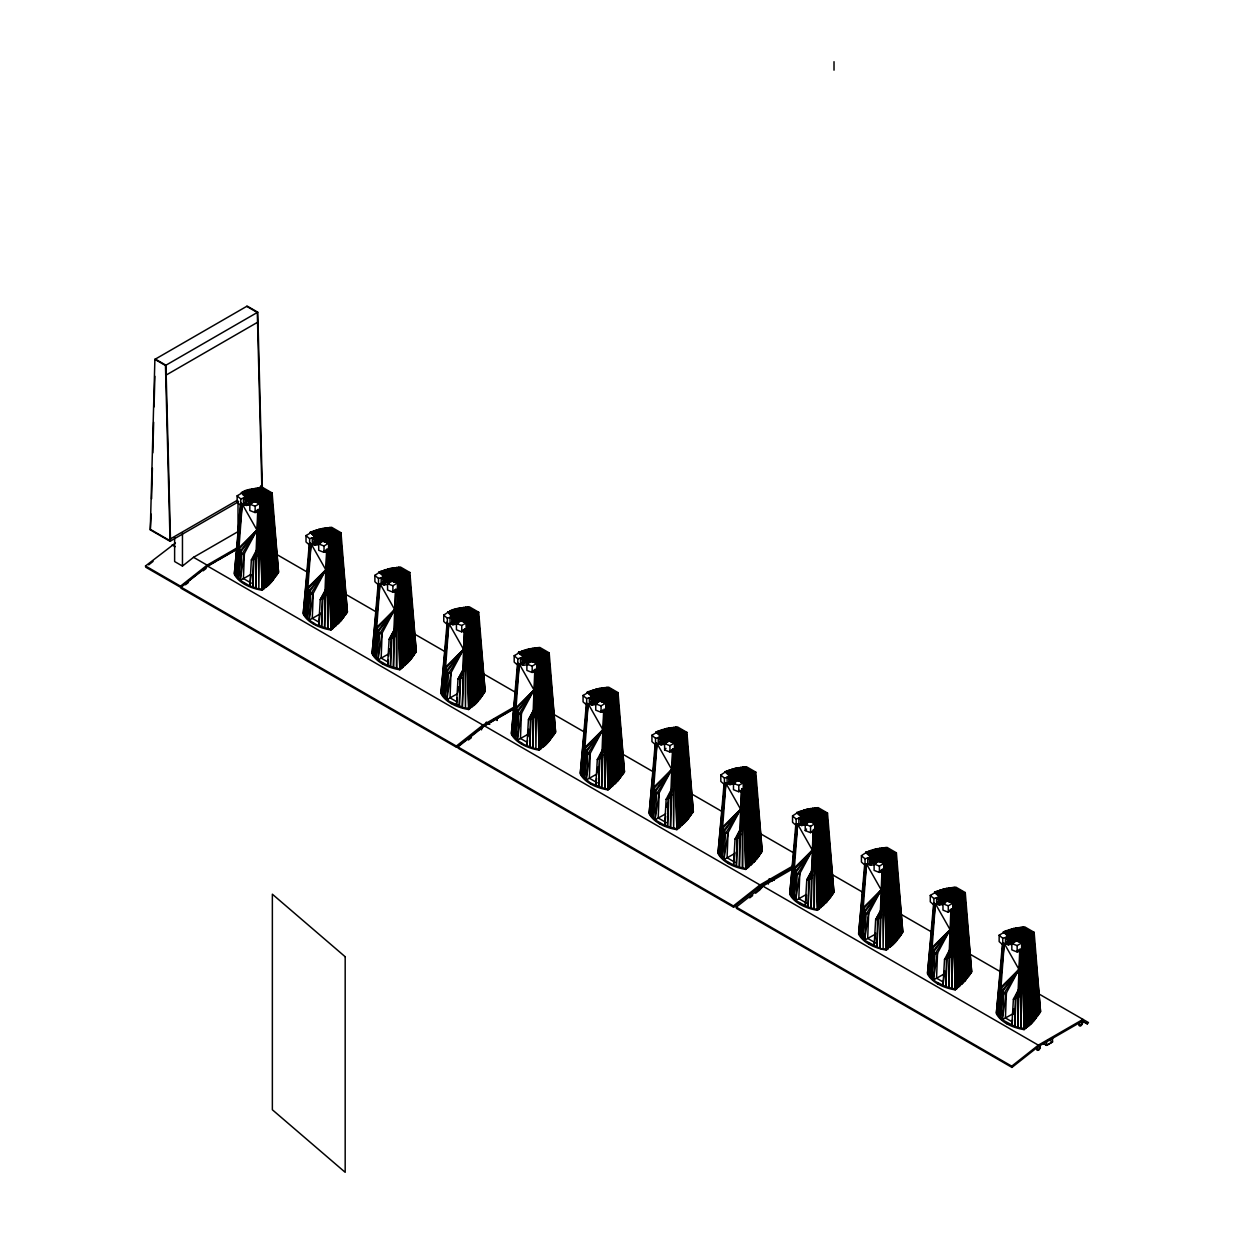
<?xml version="1.0" encoding="UTF-8"?>
<svg xmlns="http://www.w3.org/2000/svg" width="1234" height="1234" viewBox="0 0 1234 1234"><rect width="100%" height="100%" fill="white"/><g stroke="black" fill="none" stroke-linecap="round" stroke-linejoin="round"><path stroke-width="1.5" d="M463.244 677.281L462.334 707.221C473.116 712.064 479.671 698.691 485.147 691.549L478.73 612.249L469.367 606.835C461.501 607.853 437.206 609.611 455.948 618.465M249.623 504.891L246.276 505.431L246.337 497.271C232.547 489.574 257.736 488.541 262.765 487.553L272.128 492.952L260.035 503.163L247.803 497.703L250.949 500.063M409.873 572.483L399.06 581.831L401.574 668.412L399.816 668.859L396.592 668.242L397.78 583.235L387.075 578.684L379.224 571.974L389.358 568.627L400.495 567.069L409.873 572.483L416.274 651.799L409.318 661.162L399.816 669.769A40.676 23.477 0 0 1 372.097 653.758L378.159 583.975M618.049 692.613L607.251 701.961L609.75 788.541L608.007 789.004L604.768 788.372L605.971 703.38L595.251 698.814L587.399 692.104L597.534 688.757L608.686 687.199L618.049 692.613L624.466 771.929L617.494 781.307L608.007 789.914A40.676 23.477 0 0 1 580.273 773.903L586.52 702.192M1021.659 942.961L1020.857 1028.092C1030.097 1029.48 1035.542 1018.05 1040.555 1011.649L1034.138 932.333L1024.775 926.919L1013.623 928.477L1003.489 931.824L1011.34 938.55L1022.061 943.1L1024.097 1029.634A40.676 23.477 0 0 1 996.362 1013.623L1002.44 943.825M247.402 503.163L251.69 502.778L240.753 505.23A51.103 29.493 0 0 1 237.144 502.161L237.144 495.806L241.741 493.153M247.972 503.487L250.764 502.115M320.562 542.698L316.845 543.253L316.274 542.343M385.131 582.695L385.239 579.008M456.287 619.992L454.019 621.859L454.59 622.769L454.112 618.774M526.903 660.699L524.45 663.059L524.558 659.388M593.323 702.825L595.59 700.357M666.483 742.498L662.195 742.452L666.483 742.205M662.766 742.914L665.558 741.541M735.356 782.263L731.639 782.664L731.068 781.754M802.902 819.577L802.794 823.263L807.098 823.032L803.38 823.587L806.141 822.168L800.588 819.067L800.588 824.05M871.667 863.029L871.775 859.342M872.253 863.198L875.97 862.797L872.253 863.337L874.135 860.653M940.539 902.779L940.647 899.108M944.843 902.548L941.126 903.103L945.306 901.36M237.144 495.806A51.103 29.493 0 0 0 240.753 498.875L246.337 497.256L241.478 492.459L260.035 503.163L263.829 588.88L262.086 590.253A40.676 23.477 0 0 1 234.352 574.242L240.414 504.459M341 532.718L330.188 542.065L332.702 628.646L330.959 629.109L327.72 628.476L328.907 543.484L318.202 538.919L310.351 532.209L320.485 528.862L331.622 527.304L341 532.718L347.402 612.033L340.445 621.412L330.959 630.019A40.676 23.477 0 0 1 303.225 614.008L309.287 544.209M448.05 612.265L443.762 615.087A51.103 29.493 0 0 0 447.371 618.157L452.955 616.537L448.096 611.74L466.637 622.445L470.447 708.162L468.689 709.535A40.676 23.477 0 0 1 440.954 693.523L447.202 621.828M593.724 697.904L592.274 696.377L593.724 697.889M667.424 741.696L667.424 740.323L661.131 736.667L656.272 731.87L666.406 728.523L677.559 726.965L686.922 732.379L693.338 811.679L686.366 821.057L676.88 829.664A40.676 23.477 0 0 1 649.146 813.653L655.208 743.871M755.794 772.129L744.981 781.477L747.495 868.057L745.752 868.52L742.513 867.888L743.701 782.896L732.996 778.33L725.145 771.636L735.279 768.288L746.416 766.73L755.794 772.129L762.196 851.445L755.239 860.823L745.752 869.43A40.676 23.477 0 0 1 718.018 853.419L724.08 783.636M827.52 813.052L816.723 822.399L819.237 908.98L817.479 909.427L814.255 908.81L815.443 823.803L804.738 819.253L796.886 812.543L807.021 809.196L818.157 807.638L827.52 813.052L833.937 892.367L826.981 901.73L817.479 910.337A40.676 23.477 0 0 1 789.76 894.326L795.822 824.543M812.512 871.096L808.702 879.318L808.116 907.098L814.255 908.81L813.499 829.541L815.057 830.05L817.479 910.337M881.385 910.862L877.575 919.068L876.988 946.864C888.896 954.175 897.025 940.57 902.81 932.117L896.393 852.817L887.03 847.403L875.893 848.961L865.759 852.308L873.595 859.034L884.315 863.569L883.128 948.56L882.372 869.307L883.914 869.8L886.351 950.103A40.676 23.477 0 0 1 858.617 934.092L864.695 864.309M965.266 892.568L954.468 901.915L956.967 988.496L955.224 988.958L952 988.326L953.188 903.334L942.467 898.799L934.616 892.074L944.75 888.727L955.903 887.169L965.266 892.568L971.682 971.883L964.71 981.261L955.224 989.869A40.676 23.477 0 0 1 927.49 973.857L933.567 904.075M951.013 948.977L946.447 958.833L945.861 986.614L952 988.326L951.244 909.072L952.787 909.566L955.224 989.869M1003.751 932.534L999.154 935.171A51.103 29.493 0 0 0 1002.764 938.241L1008.363 936.637L1003.489 931.824L1022.045 942.545L1025.84 1028.261L1024.097 1029.634M1019.886 988.742L1015.32 998.599L1014.734 1026.38L1020.857 1028.092L1020.117 948.823L1017.741 1027.305L1017.911 997.674L1019.808 992.583M238.625 501.698L170.061 541.279L150.286 529.864L154.882 359.372L247.17 306.078L257.752 312.202L262.348 488.001M150.286 529.864L151.165 514.131M151.581 498.814L152.399 468.18M152.815 452.863L153.648 422.229M154.049 406.911L154.882 376.293M262.086 590.253L259.649 509.951L258.107 509.457L255.716 587.939C266.513 592.783 273.069 579.409 278.545 572.268L272.128 492.952M316.382 539.258L316.845 543.253M326.964 549.207L324.588 627.69L327.72 628.476L326.964 549.207L328.522 549.716L330.959 630.019M468.689 709.535L466.267 629.232L464.709 628.738L462.334 707.221L448.96 701.236L440.954 692.613L447.695 624.527L442.05 694.48L448.775 623.571M535.155 669.352L532.779 747.819C543.562 752.678 550.117 739.305 555.593 732.163L549.176 652.848L539.813 647.449L528.676 648.991L518.527 652.339L526.378 659.079L537.098 663.614L535.911 748.606L535.155 669.352L536.697 669.846L539.135 750.149A40.676 23.477 0 0 1 511.4 734.137L517.648 662.427M602.732 709.874L603.904 712.789L601.652 787.585L604.768 788.372L604.043 711M676.88 829.664L674.443 749.377L672.885 748.868L670.509 827.351L676.88 828.754L678.623 828.292L676.124 741.727L686.922 732.379M731.16 778.669L731.639 782.664M741.757 788.634L739.382 867.116L742.513 867.888L741.757 788.634L743.315 789.128L745.752 869.43M813.499 829.541L811.124 908.023L811.309 878.392L812.558 874.999M882.372 869.307L879.996 947.789L880.181 918.142L881.431 914.764M951.244 909.072L948.869 987.555L949.054 957.908L950.936 952.833M1009.427 941.958L1009.983 942.869L1009.427 941.958L1011.679 940.077M256.07 552.925L257.705 511.123M318.495 544.657L315.148 545.197L315.21 538.41M324.943 592.675L326.501 552.786M387.368 584.422L384.021 584.962L384.098 576.247L385.532 577.743M393.816 632.44L395.435 590.654M462.673 672.206L464.308 630.42M528.353 664.524L523.324 665.327L523.401 660.19L520.501 658.138L520.501 664.355M533.119 712.82L534.754 671.018M601.991 752.57L603.627 710.784M661.131 738.055L661.069 744.858L666.098 744.04M670.864 792.336L672.499 750.55M730.004 779.487L729.942 784.608L734.955 783.806M739.66 833.999L741.295 792.197M806.697 824.713L801.668 825.531L801.745 820.394L798.845 818.343L806.126 822.985M811.54 871.111L813.036 833.12M873.888 864.756L870.541 865.296L870.618 860.16M880.258 914.672L881.971 870.988M939.49 898.259L939.413 905.046L942.761 904.507M949.208 952.54L950.843 910.738M1008.363 938.025L1008.286 944.812L1013.315 944.01M1018.081 992.29L1019.716 950.504M812.435 872.083L809.365 879.04L808.116 907.098L795.652 900.481L789.76 893.416L796.485 825.33L790.84 895.282L797.565 824.389M881.307 911.833L878.238 918.806L876.988 946.864L864.525 940.246L858.617 933.182L865.358 865.096M950.951 949.856L947.11 958.571L945.861 986.614L935.495 981.554L927.49 972.947L934.416 902.964M1019.824 989.622L1015.983 998.321L1014.734 1026.38L1002.27 1019.762L996.362 1012.713L1003.288 942.714M239.674 523.231L240.013 517.462M240.46 509.765L240.8 503.996M257.598 548.066L251.366 559.881L249.854 585.934L255.716 587.939L255.901 558.292L257.166 554.899M308.654 561.069L309.672 543.747M377.743 596.978L378.545 583.512M446.739 634.816L447.418 623.278M517.061 677.343L517.848 663.892M586.15 713.267L586.721 703.642M654.344 764.571L654.683 758.802M655.146 751.105L655.593 743.408M671.497 789.174L666.159 799.293L664.648 825.345L670.509 827.351L670.694 797.704L671.959 794.326M723.325 802.409L724.466 783.174M741.264 827.243L735.032 839.058L733.52 865.111L739.382 867.116L739.567 837.47L740.832 834.091M794.958 845.244L795.298 839.475M795.745 831.778L796.208 824.081M864.047 881.153L865.065 863.846M933.043 918.991L933.937 903.612M1002.131 954.915L1002.81 943.362M251.073 574.921L249.854 585.934L240.26 580.396L241.833 554.375L238.98 547.803L256.965 530.08L242.25 504.089L246.276 505.431L244.98 502.593L244.255 504.768L249.407 504.305M326.655 592.968L324.773 598.058L324.588 627.69L316.027 624.481L309.132 620.147L310.706 594.125L307.852 587.569L325.838 569.83L311.122 543.855L318.125 543.608M395.528 632.733L393.646 637.824L393.461 667.455L395.836 588.973L396.592 668.242L387.599 665.45L378.005 659.912L379.578 633.89L376.709 627.319L394.695 609.596L379.995 583.62L383.481 583.497M446.862 699.678L448.451 673.656L445.582 667.085L463.568 649.362L448.852 623.386L443.407 696.284L445.983 668.041L463.568 649.362L451.012 672.777L446.862 699.678L457.475 693.724M534.846 713.098L532.965 718.188L532.779 747.819L524.219 744.611L517.308 740.277L518.897 714.27L516.028 707.699L534.014 689.976L519.298 663.985L523.324 665.327M596.778 774.088L586.181 780.042L587.754 754.02L584.901 747.465L602.886 729.726L588.171 703.75L582.71 776.664L590.577 783.05L601.652 787.585L601.822 757.954L603.087 754.56M665.666 816.168L664.648 825.345L655.053 819.808L656.627 793.786L653.773 787.215L671.759 769.492L657.043 743.516L661.069 744.858L659.774 742.02L659.049 744.179L665.928 743.578M734.94 852.262L733.52 865.111L723.926 859.574L725.499 833.552L722.646 826.981L740.631 809.257L725.916 783.266L729.417 783.158M806.265 894.527L795.652 900.481L797.241 874.459L794.372 867.888L812.358 850.164L797.658 824.189L801.668 825.531M875.137 934.292L864.525 940.246L866.114 914.224L863.245 907.653L881.23 889.93L866.515 863.954L870.541 865.296M933.398 979.997L934.986 953.99L932.117 947.419L950.103 929.696L935.387 903.704L929.927 976.618L932.518 948.375L950.103 929.696L937.531 953.111L933.398 979.997L943.995 974.058M1014.363 1012.991L1002.27 1019.762L1003.844 993.74L1000.99 987.185L1018.976 969.446L1004.26 943.47L1008.286 944.812L1006.99 941.974L1006.265 944.149L1013.145 943.532M256.456 501.652L260.035 503.719L258.847 588.711L258.107 509.457M463.074 620.933L466.653 623L465.465 707.992L464.709 628.738M671.25 741.063L674.828 743.13L673.641 828.137L672.885 748.868M242.25 504.089L236.789 577.003L240.26 580.396L250.857 574.442M519.298 663.985L513.838 736.899L517.308 740.277L529.401 733.505M657.043 743.516L651.583 816.414L655.053 819.808L665.65 813.854M797.658 824.189L792.197 897.087L794.773 868.844L812.358 850.164L799.802 873.579L795.652 900.481M866.515 863.954L861.07 936.853L863.646 908.61L881.23 889.93L868.674 913.345L864.525 940.246M1004.26 943.47L998.8 1016.384L1001.391 988.125L1018.976 969.446L1006.404 992.876L1002.27 1019.762M241.34 503.349L235.432 575.198L236.789 577.003L239.381 548.76L256.965 530.08L244.394 553.495L240.26 580.396M518.234 665.126L512.496 735.094L513.838 736.899L516.429 708.64L534.014 689.976L521.442 713.391L517.308 740.277M587.106 704.892L581.368 774.844L582.71 776.664L585.302 748.406L602.886 729.726L590.315 753.156L586.181 780.042M865.45 865.08L859.712 935.048L866.422 864.139M934.323 904.846L928.585 974.814L935.295 903.905M1003.35 942.714L997.442 1014.579L1004.168 943.671M310.613 532.918L306.017 535.556A51.103 29.493 0 0 0 309.626 538.626L315.21 537.021L310.351 532.209L328.892 542.929L332.702 628.646M385.532 577.774L379.224 571.974L397.764 582.679L401.574 668.412M587.662 692.798L583.065 695.452A51.103 29.493 0 0 0 586.674 698.521L592.274 696.902L587.399 692.104L605.956 702.809L609.75 788.541M656.534 732.564L651.938 735.217A51.103 29.493 0 0 0 655.547 738.287L661.131 736.667L656.272 731.87L674.828 742.575L678.623 828.292M725.098 772.16L720.81 774.983A51.103 29.493 0 0 0 724.42 778.052L730.004 776.433L725.145 771.636L743.686 782.341L747.495 868.057M796.84 813.067L792.552 815.89A51.103 29.493 0 0 0 796.161 818.96L801.745 817.34L796.886 812.543L815.427 823.248L819.237 908.98M934.878 892.768L930.282 895.421A51.103 29.493 0 0 0 933.907 898.491L939.49 896.871L934.616 892.074L953.172 902.779L956.967 988.496M242.157 504.29L235.432 575.198L234.352 573.332L241.278 503.349M311.03 544.055L304.304 614.964L309.132 620.147L319.729 614.193M379.902 583.821L373.177 654.714L378.005 659.912L388.602 653.958M519.206 664.185L512.496 735.094L511.4 733.227L518.141 665.126M588.078 703.951L581.368 774.844L580.273 772.993L587.014 704.892M656.951 743.701L650.225 814.61L651.583 816.414L654.174 788.171L671.759 769.492L659.187 792.907L655.053 819.808M725.823 783.467L719.098 854.375L723.926 859.574L734.523 853.619M320.146 612.851L318.727 625.7L320.238 599.631L326.47 587.831M388.201 659.943L387.599 665.45L389.111 639.397L395.343 627.597M388.602 656.272L389.42 648.93M457.274 697.873L456.472 705.216L457.984 679.163L464.2 667.347M457.876 692.367L458.493 686.86M527.52 740.323L526.918 745.83L528.43 719.761L534.646 707.961M527.921 736.652L528.723 729.309M596.593 778.238L595.775 785.58L597.302 759.527L604.413 746.03M597.194 772.731L597.796 767.224M666.668 806.99L667.07 803.319M806.465 895.005L805.262 906.018L806.774 879.965L813.005 868.165M875.538 932.935L874.135 945.784L875.646 919.731L881.863 907.916M944.612 970.865L942.992 985.55L944.519 959.497L950.735 947.681M1012.482 1019.808L1011.865 1025.315L1013.392 999.247L1019.608 987.447M1013.083 1014.302L1013.685 1008.795M309.132 620.147L313.266 593.261L325.838 569.83L308.253 588.51L305.662 616.769L311.122 543.855L315.148 545.197M378.005 659.912L382.139 633.011L394.695 609.596L377.126 628.276L374.534 656.519L379.995 583.62L384.021 584.962M723.926 859.574L728.06 832.672L740.631 809.257L723.047 827.937L720.455 856.18L725.916 783.266L729.942 784.608L728.646 781.785L730.004 782.788L735.356 782.125L731.623 782.063L734.415 781.292L727.104 777.435L728.847 776.926A36.449 21.04 0 0 0 735.711 780.891L734.832 781.893L727.104 777.435M589.358 697.904L597.102 702.377L597.966 701.359A36.449 21.04 0 0 1 591.101 697.411L589.358 697.904L590.268 698.876L592.274 698.305L592.197 705.092L590.191 704.413L590.901 702.254L592.197 705.092L597.225 704.29M938.118 902.208L939.413 905.046L937.408 904.383L938.118 902.208L941.126 903.103M395.605 633.921L394.371 637.515L389.111 639.397L395.698 627.705M534.924 714.285L533.69 717.895L528.43 719.761L535.001 708.085M951.013 954.005L949.764 957.615L944.519 959.497L946.031 958.016M1019.886 993.771L1018.636 997.365L1013.392 999.247L1014.903 997.782M257.042 551.984L253.973 558.956L252.723 586.998L253.309 559.218L257.104 551.012M326.671 590.006L322.845 598.706L321.58 626.764L322.182 598.984L326.732 589.127M395.543 629.772L391.718 638.472L390.453 666.53L391.039 638.749L395.605 628.877M464.416 669.522L460.575 678.237L459.326 706.295L459.912 678.499L464.478 668.643M534.862 710.136L531.021 718.851L529.772 746.894L530.358 719.113L534.924 709.257M602.963 751.645L599.894 758.601L598.644 786.66L599.23 758.879L603.025 750.658M671.836 791.395L668.766 798.367L667.517 826.425L668.103 798.645L671.898 790.423M740.708 831.161L737.639 838.133L736.374 866.175L736.976 838.395L740.77 830.189M252.893 558.4L257.104 549.886M325.128 591.348L320.238 599.631L325.498 597.75M464.57 667.471L457.984 679.163L462.519 677.574M599.662 756.349L603.873 747.835M667.687 797.812L671.898 789.297M736.544 837.577L740.77 829.063M812.512 869.985L806.774 879.965L812.034 878.084M881.385 909.736L875.646 919.731L880.906 917.849M946.879 956.304L951.09 947.805M1015.752 996.069L1019.963 987.57M256.965 530.08L240.723 551.953L238.393 578.731L240.306 551.058L256.965 530.08L241.833 554.375L244.394 553.495L243.422 578.561L251.412 583.188M325.838 569.83L309.58 591.718L307.266 618.496L309.179 590.824L325.838 569.83L310.706 594.125L313.266 593.261L312.279 618.327L318.68 622.029M394.695 609.596L378.452 631.469L376.139 658.262L378.036 630.589L394.695 609.596L379.578 633.89L382.139 633.011L381.152 658.092L387.553 661.779M463.568 649.362L447.325 671.234L445.011 698.028L446.909 670.34L463.568 649.362L448.451 673.656L451.012 672.777L450.024 697.842L456.426 701.544M534.014 689.976L517.771 711.848L515.457 738.626L517.354 710.954L534.014 689.976L518.897 714.27L521.442 713.391L520.47 738.456L526.872 742.158M602.886 729.726L586.644 751.614L584.33 778.392L586.227 750.719L602.886 729.726L587.754 754.02L590.315 753.156L589.343 778.222L597.333 782.834M671.759 769.492L655.501 791.364L653.187 818.157L655.1 790.47L671.759 769.492L656.627 793.786L659.187 792.907L658.216 817.988L666.206 822.6M740.631 809.257L724.373 831.13L722.06 857.923L723.972 830.235L740.631 809.257L725.499 833.552L728.06 832.672L727.073 857.738L735.078 862.365M812.358 850.164L796.115 872.037L793.801 898.83L795.699 871.158L812.358 850.164L797.241 874.459L799.802 873.579L798.814 898.661L806.82 903.273M881.23 889.93L864.988 911.803L862.674 938.596L864.571 910.908L881.23 889.93L866.114 914.224L868.674 913.345L867.687 938.411L875.693 943.038M950.103 929.696L933.86 951.568L931.547 978.346L933.444 950.674L950.103 929.696L934.986 953.99L937.531 953.111L936.56 978.176L942.961 981.878M1018.976 969.446L1002.733 991.334L1000.419 1018.112L1002.316 990.439L1018.976 969.446L1003.844 993.74L1006.404 992.876L1005.432 1017.942L1011.834 1021.644M459.249 621.566L459.249 620.193L452.971 616.013L459.249 620.162L466.637 622.445L478.73 612.249M539.135 750.149L540.878 748.776L537.083 663.059L518.527 652.339L526.378 658.524L537.083 663.059L549.176 652.848M886.351 950.103L888.11 948.73L884.3 863.013L865.759 852.308L873.595 858.478L884.3 863.013L896.393 852.817M1021.659 949.332L1017.155 951.938A51.103 29.493 0 0 1 1011.834 949.841L1011.834 943.486L1014.641 939.722L1008.363 936.097L1022.045 942.545L1034.138 932.333M399.816 669.769L397.764 582.679L393.954 581.924L385.548 577.219L390.36 579.872L387.569 583.636L387.569 589.991A51.103 29.493 0 0 0 392.89 592.073L397.394 589.482L397.394 583.111L392.89 585.718A51.103 29.493 0 0 1 387.569 583.636L392.134 581.199L397.764 582.679L399.06 581.831L380.828 571.296M389.79 581.229A36.449 21.04 0 0 1 382.926 577.265L382.926 577.142A36.449 21.04 0 0 0 389.79 581.091L388.911 582.247L381.183 577.774L388.463 582.417L381.738 578.191L384.082 578.175M523.401 658.54L523.401 656.627L529.679 660.236L526.887 664L526.887 670.355A51.103 29.493 0 0 0 532.193 672.453L536.697 669.846L536.697 663.491L532.193 666.082A51.103 29.493 0 0 1 526.887 664L531.438 661.563L537.083 663.059L539.135 749.239M523.447 660.159L527.782 662.797L521.057 658.57L528.229 662.612L529.679 660.792L531.438 661.563M674.828 743.13L665.743 739.459L661.146 736.143L667.424 739.768L664.617 743.531L664.617 749.886A51.103 29.493 0 0 0 669.939 751.969L674.443 749.377L674.443 743.007M664.617 749.886L665.974 748.344M798.491 811.864L816.723 822.399L815.427 823.248L806.342 820.132L801.761 816.815L808.023 820.44L805.231 824.204L805.231 830.559A51.103 29.493 0 0 0 810.553 832.641L815.057 830.05L815.057 823.68M805.848 822.492L809.782 821.227L805.231 824.204A51.103 29.493 0 0 0 810.553 826.286L815.134 823.633M805.231 830.559L806.573 829.017M867.718 864.309L867.718 857.954L875.446 862.566L876.325 861.563A36.449 21.04 0 0 1 869.461 857.599M1007.191 943.331L1007.191 936.992A36.449 21.04 0 0 0 1014.055 940.956L1013.638 942.807L1005.448 937.624L1014.055 942.329M792.614 868.921L762.859 886.105L736.251 907.129L736.467 908.363L1011.957 1067.41L1038.457 1046.463L1082.372 1021.12L1087.339 1023.865L1088.481 1022.57L1037.902 993.355M387.599 580.335L385.718 583.019L378.499 584.762A51.103 29.493 0 0 1 374.889 581.692L374.889 575.322L379.177 572.499M583.065 695.452L583.065 701.822A51.103 29.493 0 0 0 586.674 704.892L593.893 703.149L595.775 700.465M805.077 820.795L802.81 822.662L805.262 820.903M598.814 758.046L597.302 759.527L602.547 757.645M387.414 580.227L385.147 582.093L388.494 581.646M526.717 660.591L524.465 662.473L527.813 662.01M873.95 860.561L871.682 862.427L875.97 862.628M207.219 566.468L180.719 587.399L145.735 567.193L145.519 565.974L175.429 543.037M148.682 564.879L153.093 561.377M174.626 537.5L174.626 561.547L182.462 566.067L193.537 557.305L238.008 531.638L238.008 500.911M513.961 708.532L483.049 726.379L456.549 747.31L181.074 588.263L180.503 586.165L207.111 565.141L236.866 547.973M237.221 548.837L207.466 566.02L180.858 587.029L456.333 746.076L456.549 747.31M185.486 584.777L188.432 582.448M203.163 570.818L206.093 568.488M456.333 746.076L482.941 725.068L514.347 706.928M792.644 867.487L760.113 886.274L733.598 907.206L458.123 748.159L457.907 746.925L484.515 725.901L514.269 708.732M468.426 740.014L471.373 737.685M733.598 907.206L733.382 905.972L760.005 884.948L793.061 865.867M749.717 897.889L752.663 895.56M755.609 893.231L760.036 889.745M1011.957 1067.41L1011.741 1066.176L1038.349 1045.152L1082.974 1019.392M311.955 531.53L330.188 542.065L326.964 542.852L315.225 536.481L321.488 540.106L321.503 542.034M589.004 691.426L607.251 701.961L604.028 702.748L593.724 697.349L598.552 700.002L598.552 701.93M657.876 731.191L676.124 741.727L672.885 742.513L665.743 739.459M726.749 770.957L744.981 781.477L741.757 782.263L730.019 775.908L736.282 779.518L736.297 781.446M936.22 891.395L954.468 901.915L951.244 902.702L939.49 896.347L945.768 899.956L945.768 901.884M154.882 359.372L165.464 365.48L257.752 312.202M166.189 375.043L257.551 322.29M236.913 500.51L170.462 538.872L169.552 538.379M256.842 489.003L262.287 485.857M260.035 503.719L254.389 501.667L249.823 504.104A51.103 29.493 0 0 0 255.145 506.187L259.742 503.534L259.649 509.951L255.145 512.557A51.103 29.493 0 0 1 249.823 510.475L249.823 504.104L252.631 500.341L247.803 497.703M208.669 565.635L215.873 561.47M217.354 560.622L238.085 548.636M324.018 545.952L328.599 543.299L328.522 549.716L324.018 552.323A51.103 29.493 0 0 1 318.696 550.225L318.696 543.87L321.503 540.646L323.246 540.893L318.696 543.87A51.103 29.493 0 0 0 324.018 545.952L324.018 552.323M468.689 708.625L466.637 622.445L459.249 620.162L456.441 623.386A51.103 29.493 0 0 0 461.747 625.484L466.344 622.831M466.653 623L461.007 620.949L456.441 623.386L456.441 629.756A51.103 29.493 0 0 0 461.747 631.839L466.267 629.232L466.267 622.877M525.036 663.244L517.817 665.126A51.103 29.493 0 0 1 514.192 662.056L514.192 655.701L518.789 653.048M492.69 720.255L497.117 717.694L497.117 720.502L497.024 717.864L492.736 720.332M604.028 709.103L605.57 709.612L601.066 712.203A51.103 29.493 0 0 1 595.744 710.121L595.744 703.766L600.31 700.789L598.552 700.542L595.744 703.766A51.103 29.493 0 0 0 601.066 705.848L605.663 703.195L608.007 789.914M676.88 828.754L674.828 742.575L669.183 741.094L664.617 743.531A51.103 29.493 0 0 0 669.939 745.614L674.535 742.961M743.315 782.772L743.315 789.128L738.811 791.734A51.103 29.493 0 0 1 733.49 789.652L733.49 783.282L738.04 780.304L736.297 780.058L733.49 783.282A51.103 29.493 0 0 0 738.811 785.364L743.392 782.726M768.273 883.806L768.273 880.999L774.165 877.59L774.073 880.413M872.253 863.337L865.034 865.08A51.103 29.493 0 0 1 861.425 862.011L861.425 855.656L865.713 852.833M870.618 858.494L870.633 856.581L876.896 860.206L874.104 863.954A51.103 29.493 0 0 0 879.41 866.052L884.007 863.399M886.351 949.193L884.3 863.013L878.654 861.517L874.104 863.954L874.104 870.325A51.103 29.493 0 0 0 879.41 872.407L883.914 869.8L883.914 863.445M948.283 905.802L952.879 903.149L952.787 909.566L948.283 912.173A51.103 29.493 0 0 1 942.977 910.09L942.977 903.72L945.768 900.496L947.527 900.743L942.977 903.72A51.103 29.493 0 0 0 948.283 905.802L948.283 912.173M1024.097 1028.724L1022.045 942.545L1016.4 941.048L1011.834 943.486A51.103 29.493 0 0 0 1017.155 945.568L1021.752 942.915M1051.044 1038.642L1046.633 1041.188L1046.633 1045.399L1043.301 1043.47M1052.432 1041.943L1046.71 1045.244L1043.393 1043.316M1046.633 1045.399L1052.525 1041.99L1052.525 1037.794M306.017 535.556L306.017 541.927A51.103 29.493 0 0 0 309.626 544.996L316.845 543.114M454.004 622.322L447.371 624.512A51.103 29.493 0 0 1 443.762 621.442L443.762 615.087M651.938 735.217L651.938 741.572A51.103 29.493 0 0 0 655.547 744.642L662.195 742.452M999.154 935.171L999.154 941.542A51.103 29.493 0 0 0 1002.764 944.612L1009.412 942.406L1013.716 942.313M256.626 557.999L251.366 559.881M671.419 797.411L666.159 799.293M740.292 837.176L735.032 839.058M250.672 502.145L243.437 498.258L250.718 502.901M319.544 541.911L312.31 538.009L312.31 544.209M374.889 575.322A51.103 29.493 0 0 0 378.499 578.391L384.082 576.772L379.224 571.974M450.055 617.54L457.336 622.183L450.055 617.54L451.798 617.031A36.449 21.04 0 0 0 458.662 620.872L458.662 620.995A36.449 21.04 0 0 1 451.798 617.031L451.798 623.232M451.798 618.265L450.611 617.956L453.696 620.085L453.001 619.545L452.878 624.728L457.907 623.91M514.192 655.701A51.103 29.493 0 0 0 517.817 658.771L523.401 657.151L518.527 652.339M658.231 737.67L665.512 742.313L658.231 737.67L659.974 737.161A36.449 21.04 0 0 0 666.838 741.002L666.838 741.125M665.465 741.572L658.786 738.086L665.512 742.313M720.81 774.983L720.81 781.338A51.103 29.493 0 0 0 724.42 784.408L730.004 782.788M801.745 818.744L799.401 818.759L802.486 820.888M792.552 815.89L792.552 822.26A51.103 29.493 0 0 0 796.161 825.33L803.38 823.448M861.425 855.656A51.103 29.493 0 0 0 865.034 858.725L870.618 857.106L865.759 852.308M930.282 895.421L930.282 901.776A51.103 29.493 0 0 0 933.907 904.846L939.49 903.226M319.621 541.88L316.814 542.605L320.562 542.544M596.67 701.73L593.878 702.501L596.685 701.776M803.365 822.97L806.157 822.214M872.237 862.736L875.029 861.964L867.718 858.108A38.562 22.258 0 0 0 875.446 862.443L875.446 862.566M1014.163 941.11L1009.952 942.221L1013.7 942.159M662.766 742.775L666.483 742.359M313.127 544.533L318.279 544.071M454.313 623.741L450.873 624.049L452.878 624.728L451.582 621.89M590.191 704.413L595.328 703.966M937.408 904.383L942.56 903.92M803.349 822.939L807.098 822.877M941.095 902.455L944.828 902.362L940.555 902.193M323.262 541.433L328.892 542.929L330.959 629.109M600.31 701.328L605.956 702.809L608.007 789.004M738.055 780.844L743.686 782.341L745.752 868.52M809.797 821.767L815.427 823.248L817.479 909.427M947.527 901.283L953.172 902.779L955.224 988.958M390.376 580.412L392.134 581.199M667.424 740.292L669.183 741.094M1014.641 940.262L1016.4 941.048M250.949 500.048L260.035 503.163L262.086 589.343M251.181 502.562L251.628 503.426M457.058 621.674L457.783 621.843A38.562 22.258 0 0 1 450.055 617.416L450.055 623.741M665.249 741.819L665.974 741.973A38.562 22.258 0 0 1 658.231 737.546L658.231 743.871M944.319 902.332L936.591 897.874L944.781 903.041L944.319 902.177A38.562 22.258 0 0 1 936.591 897.735L936.591 904.075M317.909 541.479L320.038 542.312A38.562 22.258 0 0 1 312.31 537.885L320.501 543.191L314.639 539.644L318.68 542.142M1013.638 942.807L1007.777 939.259L1013.191 941.928A38.562 22.258 0 0 1 1005.448 937.501L1005.448 943.825M260.914 485.625L261.824 486.119M246.707 306.356L257.289 312.464L261.886 488.263M155.345 359.094L165.927 365.218L170.523 541.016L150.749 529.602M816.245 807.776L826.826 813.885L833.937 892.367M885.117 847.542L895.699 853.635L902.81 932.117M953.99 887.292L964.572 893.401L971.682 971.883M1022.863 927.058L1033.429 933.166L1040.555 1011.649M260.852 487.677L271.418 493.785L278.545 572.268M329.725 527.442L340.291 533.551L347.402 612.033M398.582 567.208L409.164 573.316L416.274 651.799M467.455 606.974L478.036 613.067L485.147 691.549M537.901 647.572L548.482 653.681L555.593 732.163M606.773 687.338L617.339 693.446L624.466 771.929M675.646 727.104L686.212 733.197L693.338 811.679M744.518 766.854L755.085 772.962L762.196 851.445M814.363 807.961L826.07 814.718L832.965 893.971L826.826 813.885M883.236 847.712L894.928 854.468L901.838 933.722L895.699 853.635M952.093 887.477L963.8 894.234L970.711 973.487L964.572 893.401M1020.965 927.243L1032.673 933.999L1039.568 1013.253L1033.429 933.166M258.955 487.862L270.662 494.618L277.557 573.872L271.418 493.785M327.828 527.628L339.535 534.384L346.43 613.637L340.291 533.551M396.7 567.393L408.408 574.149L415.303 653.403L409.164 573.316M465.573 607.143L477.265 613.915L484.175 693.153L478.036 613.067M536.003 647.757L547.711 654.514L554.621 733.767L548.482 653.681M604.876 687.523L616.584 694.279L623.478 773.533L617.339 693.446M673.749 727.289L685.456 734.045L692.351 813.299L686.212 733.197M742.621 767.039L754.329 773.795L761.224 853.049L755.085 772.962M812.481 808.193L825.237 815.551L831.917 895.56L826.07 814.718M881.354 847.959L894.11 855.316L900.789 935.326L894.928 854.468M950.226 887.709L962.983 895.082L969.646 975.076L963.8 894.234M1019.099 927.474L1031.855 934.848L1038.519 1014.842L1032.673 933.999M257.088 488.093L269.845 495.466L276.509 575.46L270.662 494.618M325.961 527.859L338.718 535.232L345.381 615.226L339.535 534.384M394.818 567.625L407.59 574.982L414.254 654.992L408.408 574.149M463.691 607.39L476.447 614.748L483.126 694.757L477.265 613.915M534.137 647.989L546.893 655.362L553.557 735.356L547.711 654.514M603.01 687.754L615.766 695.112L622.43 775.122L616.584 694.279M671.882 727.52L684.639 734.878L691.302 814.887L685.456 734.045M740.755 767.27L753.511 774.644L760.175 854.638L754.329 773.795M810.645 808.471L824.374 816.399L830.791 897.133L825.237 815.551M879.503 848.236L893.246 856.165L899.663 936.899L894.11 855.316M948.375 888.002L962.104 895.93L968.52 976.649L962.983 895.082M1017.248 927.767L1030.976 935.681L1037.393 1016.415L1031.855 934.848M255.237 488.386L268.966 496.315L275.383 577.034L269.845 495.466M324.11 528.152L337.838 536.065L344.255 616.799L338.718 535.232M392.983 567.902L406.711 575.831L413.128 656.565L407.59 574.982M461.84 607.668L475.584 615.596L482 696.331L476.447 614.748M532.286 648.282L546.014 656.21L552.431 736.929L546.893 655.362M601.159 688.032L614.887 695.961L621.304 776.695L615.766 695.112M670.031 727.798L683.759 735.726L690.176 816.461L684.639 734.878M738.904 767.563L752.632 775.492L759.049 856.211L753.511 774.644M808.81 808.81L823.433 817.247L829.587 898.691L824.374 816.399M877.683 848.576L892.305 857.013L898.46 938.442L893.246 856.165M946.555 888.341L961.178 896.779L967.333 978.207L962.104 895.93M1015.428 928.091L1030.051 936.544L1036.205 1017.973L1030.976 935.681M253.417 488.726L268.04 497.163L274.179 578.592L268.966 496.315M322.29 528.476L336.913 536.929L343.052 618.357L337.838 536.065M391.147 568.242L405.77 576.679L411.925 658.123L406.711 575.831M460.02 608.007L474.643 616.445L480.797 697.873L475.584 615.596M530.466 648.606L545.089 657.059L551.243 738.487L546.014 656.21M599.338 688.371L613.961 696.809L620.116 778.253L614.887 695.961M668.211 728.137L682.834 736.575L688.973 818.019L683.759 735.726M737.084 767.903L751.707 776.34L757.846 857.769L752.632 775.492M807.021 809.196L822.446 818.111L828.322 900.218L823.433 817.247M875.893 848.961L891.318 857.861L897.18 939.984L892.305 857.013M944.75 888.727L960.191 897.627L966.052 979.75L961.178 896.779M1013.623 928.477L1029.063 937.393L1034.925 1019.5L1030.051 936.544M251.613 489.111L267.053 498.012L272.915 580.134L268.04 497.163M320.485 528.862L335.926 537.777L341.787 619.884L336.913 536.929M389.358 568.627L404.783 577.543L410.66 659.65L405.77 576.679M458.23 608.393L473.655 617.293L479.532 699.416L474.643 616.445M528.676 648.991L544.101 657.907L549.963 740.03L545.089 657.059M597.534 688.757L612.974 697.673L618.836 779.78L613.961 696.809M666.406 728.523L681.847 737.438L687.708 819.546L682.834 736.575M735.279 768.288L750.719 777.189L756.581 859.311L751.707 776.34M805.247 809.627L821.412 818.96L826.981 901.73L822.446 818.111M874.119 849.393L890.285 858.725L895.853 941.496L891.318 857.861M942.992 889.159L959.157 898.491L964.71 981.261L960.191 897.627M1011.865 928.924L1028.015 938.256L1033.583 1021.027L1029.063 937.393M249.839 489.543L266.004 498.875L271.573 581.646L267.053 498.012M318.711 529.309L334.877 538.641L340.445 621.412L335.926 537.777M387.584 569.059L403.749 578.391L409.318 661.162L404.783 577.543M456.457 608.825L472.622 618.157L478.19 700.927L473.655 617.293M526.903 649.439L543.068 658.771L548.621 741.541L544.101 657.907M595.775 689.189L611.925 698.521L617.494 781.307L612.974 697.673M664.632 728.955L680.798 738.287L686.366 821.057L681.847 737.438M733.505 768.72L749.67 778.052L755.239 860.823L750.719 777.189M803.504 810.121L820.317 819.823L825.561 903.226L821.412 818.96M872.376 849.887L889.19 859.589L894.434 942.992L890.285 858.725M941.249 889.637L958.062 899.339L963.307 982.758L959.157 898.491M1010.122 929.403L1026.919 939.105L1032.179 1022.523L1028.015 938.256M248.111 490.021L264.909 499.724L270.169 583.142L266.004 498.875M316.984 529.787L333.782 539.489L339.026 622.908L334.877 538.641M385.841 569.553L402.654 579.255L407.899 662.658L403.749 578.391M454.714 609.318L471.527 619.021L476.771 702.424L472.622 618.157M525.16 649.917L541.973 659.619L547.217 743.038L543.068 658.771M594.032 689.683L610.83 699.385L616.09 782.788L611.925 698.521M662.905 729.448L679.703 739.151L684.947 822.554L680.798 738.287M731.762 769.198L748.575 778.916L753.82 862.319L749.67 778.052M801.807 810.645L819.175 820.687L824.081 904.707L820.317 819.823M870.664 850.411L888.033 860.437L892.953 944.473L889.19 859.589M939.537 890.177L956.905 900.203L961.826 984.223L958.062 899.339M1008.409 929.942L1025.778 939.969L1030.698 1023.989L1026.919 939.105M246.399 490.561L263.767 500.588L268.673 584.607L264.909 499.724M315.272 530.327L332.64 540.353L337.545 624.373L333.782 539.489M384.144 570.077L401.513 580.119L406.418 664.139L402.654 579.255M453.001 609.843L470.37 619.869L475.291 703.904L471.527 619.021M523.447 650.457L540.816 660.483L545.736 744.503L541.973 659.619M592.32 690.222L609.689 700.249L614.609 784.269L610.83 699.385M661.193 729.973L678.561 739.999L683.466 824.034L679.703 739.151M730.065 769.738L747.434 779.765L752.339 863.785L748.575 778.916M800.126 811.232L817.972 821.536L822.538 906.157L819.175 820.687M868.998 850.997L886.845 861.301L891.395 945.907L888.033 860.437M937.871 890.763L955.718 901.067L960.268 985.673L956.905 900.203M1006.728 930.513L1024.575 940.817L1029.141 1025.439L1025.778 939.969M244.718 491.147L262.564 501.451L267.13 586.057L263.767 500.588M313.59 530.898L331.437 541.217L336.003 625.823L332.64 540.353M382.463 570.663L400.31 580.967L404.875 665.589L401.513 580.119M451.336 610.429L469.182 620.733L473.733 705.339L470.37 619.869M521.781 651.043L539.628 661.347L544.179 745.953L540.816 660.483M590.639 690.793L608.501 701.097L613.051 785.719L609.689 700.249M659.511 730.559L677.358 740.863L681.924 825.484L678.561 739.999M728.384 770.324L746.231 780.628L750.796 865.235L747.434 779.765M867.348 851.63L885.596 862.165L889.791 947.342L886.845 861.301M1005.093 931.146L1023.341 941.681L1027.521 1026.858L1024.575 940.817M520.131 651.66L538.379 662.195L542.559 747.372L539.628 661.347M243.083 491.78L261.33 502.3L265.511 587.477L262.564 501.451M449.7 611.061L467.933 621.597L472.128 706.774L469.182 620.733M810.229 820.795L815.443 823.803M879.102 860.561L884.315 863.569M934.57 892.583L938.149 894.65M949.609 901.267L953.188 903.334M1003.443 932.349L1007.021 934.416M1018.482 941.033L1022.061 943.1M241.432 492.968L246.646 495.991M310.305 532.733L315.518 535.741M325.329 541.418L328.907 543.484M392.566 580.227L397.78 583.235M518.481 652.863L522.059 654.93M531.885 660.606L537.098 663.614M587.353 692.629L590.932 694.696M600.757 700.357L605.971 703.38M656.226 732.394L661.439 735.402M740.122 780.829L743.701 782.896M945.198 902.563L937.146 898.29L944.781 903.041M388.417 581.677L382.926 578.499L382.926 583.481M453.171 619.052L455.917 620.64M523.617 659.666L527.736 662.041M592.474 699.431L595.22 701.02M596.639 702.547L589.929 698.321L596.377 702.053M832.534 874.798L863.09 892.444M899.817 913.638L932.719 932.626M969.446 953.836L1000.003 971.482M275.46 553.742L307.682 572.345M344.425 593.554L376.139 611.863M414.038 633.752L444.595 651.382M482.494 673.27L515.889 692.552M553.017 713.931L584.746 732.24M622.646 754.128L653.187 771.759M691.102 793.647L722.816 811.957M759.542 833.166L794.603 853.404M1082.341 1020.965L1087.339 1023.865M1049.101 1040.015L1052.525 1041.99M769.091 878.87L772.499 880.845M486.319 722.26L489.651 724.188M486.227 722.43L489.559 724.343M172.128 544.95L175.151 546.693M193.537 557.305L207.111 565.141M762.859 886.105L1038.349 1045.152M207.466 566.02L482.941 725.068M484.515 725.901L760.005 884.948M145.519 565.974L180.503 586.165M736.251 907.129L1011.741 1066.176M457.907 746.925L733.382 905.972M821.721 810.645L825.7 812.944M958.139 889.406L962.119 891.704M543.376 650.441L546.03 651.984M610.923 689.436L614.887 691.734M679.795 729.201L685.086 732.271M265.002 489.79L270.292 492.86M471.604 609.072L475.584 611.37M872.268 861.178L868.273 858.525L875.909 863.276L871.312 860.499M801.791 820.363L803.396 821.412M731.654 780.505L727.659 777.852L735.294 782.603L730.698 779.826M453.001 619.545L457.336 622.183M247.988 501.328L246.399 500.264L247.078 500.803M1009.042 940.015L1009.998 940.694M940.169 900.265L941.141 900.943M661.825 740.061L662.781 740.739M592.952 700.295L593.909 700.974M524.08 660.529L525.052 661.223M453.649 619.931L454.606 620.609M384.777 580.165L385.733 580.844M315.904 540.399L316.86 541.078M1006.99 941.974L1008.363 942.992M659.774 742.02L661.131 743.038M522.028 662.488L523.401 663.506M382.725 582.124L384.082 583.142M313.852 542.358L315.21 543.376M244.98 502.593L246.337 503.611M1017.325 950.504L1019.994 952.509L1021.12 956.088M879.58 870.973L882.264 872.993L881.076 870.078M810.723 831.222L813.391 833.228M738.981 790.3L741.649 792.321M670.108 750.55L672.777 752.555L671.604 749.64M601.236 710.784L603.904 712.789M532.363 671.018L535.047 673.039L536.158 676.602M461.917 630.404L464.601 632.425L463.413 629.51M393.06 590.654L395.728 592.659L396.854 596.238M324.187 550.888L326.856 552.894L325.668 549.994M255.315 511.123L257.983 513.143L256.811 510.228M1007.175 938.858L1008.178 939.645M938.303 899.092L939.321 899.894M869.43 859.342L870.448 860.129M800.573 819.577L801.576 820.363M728.831 778.669L729.834 779.456M659.959 738.904L660.961 739.69M591.086 699.138L592.089 699.925M522.213 659.372L523.231 660.159M451.767 618.774L452.785 619.561M382.91 579.008L383.913 579.795M314.038 539.243L315.04 540.029M245.165 499.477L246.168 500.279M1011.047 941.095L1011.818 941.758M942.19 901.344L942.961 901.992M873.317 861.579L874.088 862.227M804.445 821.813L805.216 822.461M732.703 780.906L733.474 781.554M663.83 741.14L664.602 741.788M594.958 701.375L595.729 702.023M526.1 661.609L526.872 662.272M455.654 621.01L456.426 621.658M386.782 581.245L387.553 581.893M249.037 501.729L249.808 502.377M388.186 581.924L389.373 582.942L388.911 582.078A38.562 22.258 0 0 1 381.183 577.651L381.183 583.975M1008.363 936.637L1003.489 931.824M939.49 896.871L934.616 892.074M801.745 817.34L796.886 812.543M730.004 776.433L725.145 771.636M661.131 736.667L656.272 731.87M592.274 696.902L587.399 692.104M452.955 616.537L448.096 611.74M315.21 537.021L310.351 532.209M246.337 497.256L241.478 492.459M1018.821 949.609L1019.994 952.509M949.949 909.844L952.247 916.322M533.859 670.124L535.047 673.039M394.541 589.744L395.728 592.659M954.468 901.915L958.648 987.092L955.718 901.067M816.723 822.399L820.919 907.576L817.972 821.536M744.981 781.477L749.177 866.669L746.231 780.628M676.124 741.727L680.304 826.903L677.358 740.863M607.251 701.961L611.432 787.138L608.501 701.097M399.06 581.831L403.256 667.008L400.31 580.967M330.188 542.065L334.383 627.242L331.437 541.217M397.394 589.482L399.816 668.859M1023.341 941.681L1025.84 1028.261M885.596 862.165L888.11 948.73M538.379 662.195L540.878 748.776M467.933 621.597L470.447 708.162M261.33 502.3L263.829 588.88M165.464 365.48L170.061 541.279M878.654 861.517L876.896 860.73L876.896 862.134M461.007 620.949L455.948 617.91M254.389 501.667L252.631 500.881L252.631 502.269M944.087 899.663L942.467 898.244M1017.155 945.568L1017.155 951.938M1006.666 1022.77L1006.666 1023.68M1002.764 938.241L1002.764 944.612M945.198 901.329L945.198 901.206A36.449 21.04 0 0 1 938.334 897.226L938.334 903.566M937.794 983.004L937.794 983.914M933.907 898.491L933.907 904.846M879.41 866.052L879.41 872.407M869.461 863.8L869.461 857.476A36.449 21.04 0 0 0 876.325 861.44M868.921 943.239L868.921 944.164M865.034 858.725L865.034 865.08M834.014 61.7L834.014 70.184M810.553 826.286L810.553 832.641M808.039 820.996L808.039 822.368M807.452 823.032L807.452 821.674A36.449 21.04 0 0 1 800.588 817.834L800.588 817.71A36.449 21.04 0 0 0 807.452 821.659M806.573 822.646L806.573 822.816A38.562 22.258 0 0 1 798.845 818.219M800.048 903.489L800.048 904.399M798.845 818.188L798.845 824.543M796.161 818.96L796.161 825.33M768.366 881.045L768.366 883.714M738.811 785.364L738.811 791.734M734.832 781.739L734.832 781.893A38.562 22.258 0 0 1 727.104 777.297L727.104 783.636M728.847 778.16L728.847 783.127M728.322 862.566L728.322 863.476M724.42 778.052L724.42 784.408M669.939 745.614L669.939 751.969M659.974 738.395L659.974 743.362M659.45 822.816L659.45 823.726M655.547 738.287L655.547 744.642M601.066 705.848L601.066 712.203M597.102 702.377L597.102 702.208A38.562 22.258 0 0 1 589.358 697.781L589.358 704.105M591.101 697.272L591.101 703.611M590.577 783.05L590.577 783.96M586.674 698.521L586.674 704.892M532.193 666.082L532.193 672.453M529.679 660.792L529.679 662.164M529.108 661.47L529.108 661.609A36.449 21.04 0 0 1 522.244 657.645L522.244 657.521M528.229 662.612L528.229 662.457A38.562 22.258 0 0 1 520.501 658.015L522.244 658.879L522.244 663.846M521.704 743.284L521.704 744.195M517.817 658.771L517.817 665.126M461.747 625.484L461.747 631.839M451.258 702.686L451.258 703.596M447.371 618.157L447.371 624.512M392.89 585.718L392.89 592.073M382.401 662.92L382.401 663.83M378.499 578.391L378.499 584.762M320.917 541.34L320.917 541.479A36.449 21.04 0 0 1 314.053 537.515L314.053 537.376M314.053 538.749L314.053 543.716M313.529 623.155L313.529 624.065M309.626 538.626L309.626 544.996M255.145 506.187L255.145 512.557M252.044 501.59L252.044 501.714A36.449 21.04 0 0 1 245.18 497.749L245.18 497.626M245.18 498.983L245.18 503.95M244.656 583.389L244.656 584.299M243.437 504.459L243.437 498.089A38.562 22.258 0 0 0 251.181 502.593M240.753 498.875L240.753 505.23M182.462 532.779L182.462 566.067M481.738 729.063A1.944 1.126 -60 0 1 483.065 726.302M484.376 725.638A2.591 1.496 -60 0 1 484.839 726.317M481.476 729.865A2.591 1.496 -60 0 1 482.587 726.116M758.787 888.958A1.944 1.126 -60 0 1 760.298 886.105A1.944 1.126 -60 0 1 761.316 887.878M760.807 888.758A1.944 1.126 -60 0 1 760.483 889.112M759.65 885.997A2.591 1.496 -60 0 1 761.579 885.642A2.591 1.496 -60 0 1 761.717 887.925M758.817 890.023A2.591 1.496 -60 0 1 759.203 886.475M310.212 543.099L304.304 614.964L303.225 613.097L310.15 543.114M378.931 584.762L373.177 654.714L372.097 652.848L378.838 584.762M656.133 742.76L650.225 814.61L649.146 812.743L656.072 742.76M725.006 782.526L719.098 854.375L718.018 852.509L724.944 782.526M457.351 621.365L454.559 622.121L457.367 621.396M247.803 498.243L246.353 496.731L247.803 498.228M345.181 956.736L272.359 894.203L272.359 1109.767L345.181 1172.3L345.181 956.736M1038.827 1049.301A1.944 1.126 -60 0 0 1039.444 1046.293A1.944 1.126 -60 0 0 1037.146 1048.329A1.944 1.126 -60 0 0 1038.827 1049.301M1038.951 1049.748A2.591 1.496 -60 0 0 1039.768 1045.722A2.591 1.496 -60 0 0 1036.699 1048.453A2.591 1.496 -60 0 0 1038.951 1049.748M1080.922 1025.084A1.944 1.141 -59.1 0 0 1081.848 1022.014A1.944 1.141 -59.1 0 0 1079.441 1023.726A1.944 1.141 -59.1 0 0 1080.922 1025.084M1080.984 1025.577A2.591 1.527 -59.1 0 0 1082.218 1021.49A2.591 1.527 -59.1 0 0 1079.01 1023.757A2.591 1.527 -59.1 0 0 1080.984 1025.577"/></g></svg>
